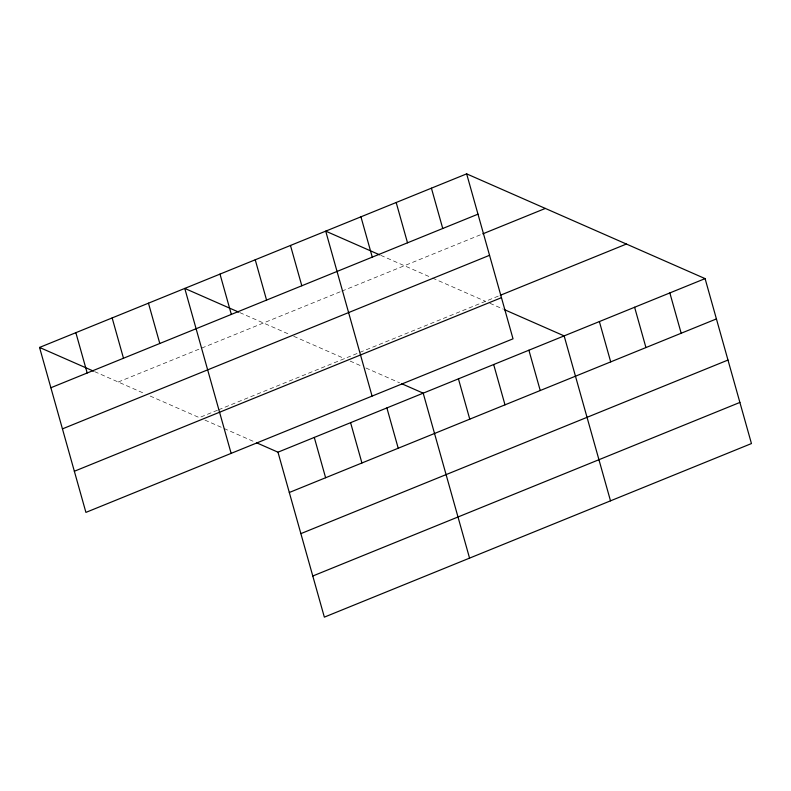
<?xml version="1.0" encoding="UTF-8"?>
<svg xmlns="http://www.w3.org/2000/svg" width="791" height="791" viewBox="0 0 791 791"><rect width="100%" height="100%" fill="white"/><g stroke="black" fill="none" stroke-linecap="round" stroke-linejoin="round"><path stroke-width="0.59" stroke-dasharray="3.96 2.97" d="M118.235 382.004L340.743 291.582M341.88 291.118L481.679 234.294M217.446 410.242L199.302 417.618L148.5 395.302M218.583 409.778L499.101 295.785M380.787 255.345L431.411 277.582M432.499 278.056L485.456 301.322M489.955 303.299L503.442 309.222M239.841 312.623L289.387 334.385M293.708 336.284L344.51 358.6M350.136 361.072L360.251 365.521M365.867 367.983L399.593 382.804M94.623 371.632L144.17 393.404M204.918 420.09L222.904 427.99M224.031 428.485L254.376 441.813"/><path stroke-width="1.19" d="M466.65 173.862L513.023 338.815L85.912 512.39L39.55 347.437L466.65 173.862L705.088 278.61L751.45 443.563L324.35 617.138L277.977 452.185L256.62 442.802M50.881 387.748L477.982 214.173M482.817 233.839L545.335 208.429M62.44 428.88L489.54 255.305M500.238 295.32L626.403 244.043M74.354 471.258L501.454 297.683M277.977 452.185L705.088 278.61M289.308 492.496L716.419 318.921M300.877 533.628L727.977 360.053M312.781 576.006L739.892 402.431M379.66 254.85L325.714 231.14L372.077 396.093M504.569 309.716L564.141 335.888L610.504 500.841M238.714 312.129L184.768 288.418L231.13 453.372M401.838 383.793L423.195 393.167L469.557 558.12M39.55 347.437L93.506 371.137M669.848 292.927L681.18 333.238M634.609 307.254L645.94 347.556M599.38 321.571L610.701 361.882M528.902 350.215L540.233 390.517M493.673 364.532L504.994 404.834M431.421 188.179L442.742 228.49M458.434 378.849L469.765 419.161M396.182 202.506L407.513 242.807M360.943 216.823L372.274 257.124M386.888 407.929L398.219 448.23M350.591 422.681L361.922 462.982M290.475 245.467L301.806 285.769M314.284 437.433L325.615 477.734M255.236 259.784L266.567 300.086M219.997 274.101L231.328 314.413M148.461 303.18L159.792 343.482M112.154 317.933L123.485 358.234M75.857 332.685L87.188 372.986"/></g></svg>
